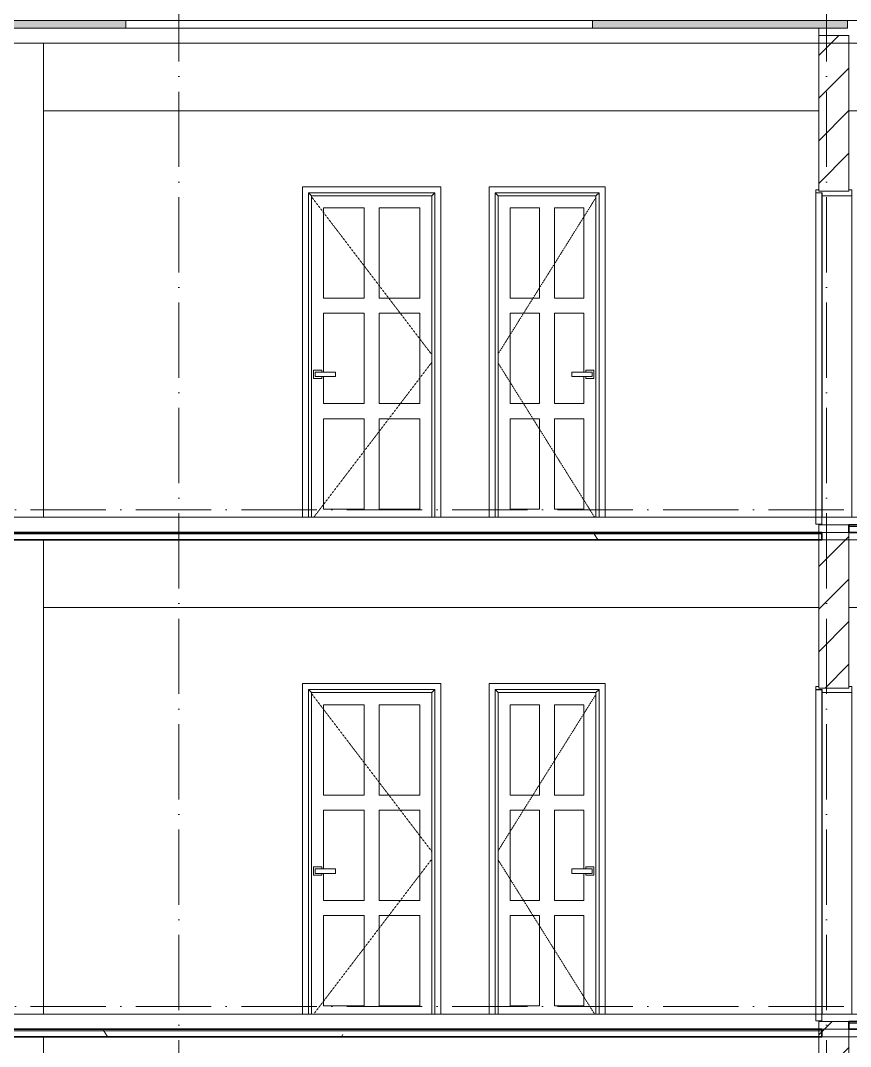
# Model space of a CAD drawing. Header units: millimetres. Extents: x -4940 to 55609, y -15283 to 93540.
# Drawn here: x 25798 to 31310, y 74435 to 81250 of the extents above; entities that cross this region are included whole.
import ezdxf

# ---------------------------------------------------------------- set-up
doc = ezdxf.new("R2010")
doc.units = ezdxf.units.MM
doc.linetypes.add('Dash 1_16__2_', pattern=[3.175, 1.5875, -1.5875])
doc.linetypes.add('Grid Line', pattern=[14, 10, -2, 0, -2])
for name, color, linetype, lineweight in [('A-DOOR', 31, 'Continuous', 5), ('A-FLOR-MCUT', 3, 'Continuous', 9), ('CUA', 31, 'Continuous', 9), ('HATCH-TUONG', 152, 'Continuous', 9), ('NET CAT', 3, 'Continuous', 5), ('NET CATConcrete', 3, 'Continuous', 5), ('NET-CAT', 3, 'Continuous', 9), ('TRUC', 225, 'Continuous', 5)]:
    doc.layers.add(name, color=color, linetype=linetype, lineweight=lineweight)
pattern_1 = [(45, (21278.48, 39800), (-141.4214, 141.4214), [])]
pattern_2 = [(0, (21278.48, 39800), (1625.6, 406.4), [67.056, -1152.144, 67.056, -1152.144, -6502.4]), (0, (21278.48, 39800), (1625.6, 406.4), [-2438.4, 67.056, -2371.344, 67.056, -1152.144, -2844.8]), (0, (21278.48, 39800), (1625.6, 406.4), [-6096, 67.056, -745.744, 67.056, -1964.944]), (120, (21888.08, 40003.2), (-1164.7527, 1204.611), [67.056, -1152.144, 67.056, -7654.544]), (120, (21888.08, 40003.2), (-1164.7527, 1204.611), [-1286.256, -1152.144, 67.056, -2371.344, -4064]), (120, (21888.08, 40003.2), (-1164.7527, 1204.611), [-4876.8, 67.056, -1152.144, 67.056, -2777.744]), (120, (21888.08, 40003.2), (-1164.7527, 1204.611), [-6163.056, -745.744, 67.056, -1964.944]), (240, (22091.28, 40816), (-460.8473, -1611.011), [67.056, -1152.144, 67.056, -7654.544]), (240, (22091.28, 40816), (-460.8473, -1611.011), [-1286.256, -1152.144, 67.056, -2371.344, -4064]), (240, (22091.28, 40816), (-460.8473, -1611.011), [-4876.8, 67.056, -1152.144, 67.056, -2777.744]), (240, (22091.28, 40816), (-460.8473, -1611.011), [-6163.056, -745.744, 67.056, -1964.944])]

# ---------------------------------------------------------------- blocks, each defined once
blk = doc.blocks.new('ALC1807-ASCENT PLAZA-TANG 23_rvt-1-MẶT CẮT A-A')
at = {"layer": 'NET CAT', "lineweight": 9}
h = blk.add_hatch(color=7, dxfattribs=at)
h.paths.add_polyline_path([(30779.6, 81200), (31289.9, 81200), (31289.9, 81250), (29597.2, 81250), (29597.2, 81200), (29967.8, 81200)], flags=0)
h.paths.add_polyline_path([(26497.2, 81200), (26497.2, 81250), (25100.2, 81250), (25100.2, 81200), (25908.8, 81200)], flags=0)
at = {"layer": 'NET-CAT', "color": 250, "lineweight": 15}
for p, q in [((26497.2, 81200), (26497.2, 81250)), ((29597.2, 81250), (29597.2, 81200)), ((31289.9, 81200), (31289.9, 81250)), ((25100.2, 81200), (26497.2, 81200)), ((29597.2, 81200), (31289.9, 81200))]:
    blk.add_line(p, q, dxfattribs=at)
blk = doc.blocks.new('ALC1807-ASCENT PLAZA-TANG DIEN HINH-TANG 5_rvt-16-MẶT CẮT A-A')
at = {"layer": 'HATCH-TUONG'}
h = blk.add_hatch(dxfattribs=at)
h.set_pattern_fill('FP_10', color=130, style=0, pattern_type=2)
h.set_pattern_definition(pattern_1)
h.paths.add_polyline_path([(31299.9, 71250), (31299.9, 71300), (31099.9, 71300), (31099.9, 71250)], flags=0)
h.paths.add_polyline_path([(31299.9, 73516), (31299.9, 74550), (31099.9, 74550), (31099.9, 73516)], flags=0)
at = {"layer": 'NET-CAT', "color": 130}
for p, q in [((31099.9, 74550), (31099.9, 73516)), ((31299.9, 74550), (31099.9, 74550)), ((31299.9, 73516), (31299.9, 74550))]:
    blk.add_line(p, q, dxfattribs=at)
blk = doc.blocks.new('CUA VAO CAN HO - Type 1-V74-MẶT CẮT A-A')
at = {"layer": 'A-DOOR', "color": 170, "lineweight": 18}
for p, q in [((31079.9, 24005), (31079.9, 21805)), ((31119.9, 24005), (31079.9, 24005)), ((31119.9, 21805), (31119.9, 24005)), ((31079.9, 21805), (31119.9, 21805))]:
    blk.add_line(p, q, dxfattribs=at)
at = {"layer": 'CUA', "color": 130}
for p, q in [((31099.9, 24026), (31079.9, 24026)), ((31079.9, 24026), (31079.9, 24006)), ((31079.9, 24006), (31120.9, 24006)), ((31099.9, 24016), (31099.9, 24026)), ((31299.9, 24016), (31099.9, 24016)), ((31120.9, 24006), (31120.9, 23986)), ((31319.9, 24026), (31299.9, 24026)), ((31299.9, 24026), (31299.9, 24016)), ((31319.9, 23986), (31319.9, 24026)), ((31120.9, 23986), (31319.9, 23986)), ((31120.9, 23986), (31120.9, 21850)), ((31319.9, 21850), (31319.9, 23986))]:
    blk.add_line(p, q, dxfattribs=at)
blk = doc.blocks.new('CUA WC - Type 1-60205-MẶT CẮT A-A')
at = {"layer": 'A-DOOR', "color": 130, "lineweight": 9}
for p, q in [((29050.9, 23305), (29050.9, 23905)), ((29050.9, 23905), (29244.9, 23905)), ((29244.9, 23905), (29244.9, 23305)), ((29344.9, 23305), (29344.9, 23905)), ((29344.9, 23905), (29538.9, 23905)), ((29538.9, 23905), (29538.9, 23305)), ((29244.9, 23305), (29050.9, 23305)), ((29538.9, 23305), (29344.9, 23305)), ((29050.9, 22605), (29050.9, 23205)), ((29050.9, 23205), (29244.9, 23205)), ((29244.9, 23205), (29244.9, 22605)), ((29344.9, 22605), (29344.9, 23205)), ((29344.9, 23205), (29538.9, 23205)), ((29538.9, 23205), (29538.9, 22815)), ((29538.9, 22785), (29538.9, 22605)), ((29244.9, 22605), (29050.9, 22605)), ((29538.9, 22605), (29344.9, 22605)), ((29050.9, 21905), (29050.9, 22505)), ((29050.9, 22505), (29244.9, 22505)), ((29244.9, 22505), (29244.9, 21905)), ((29344.9, 21905), (29344.9, 22505)), ((29344.9, 22505), (29538.9, 22505)), ((29538.9, 22505), (29538.9, 21905)), ((29244.9, 21905), (29050.9, 21905)), ((29538.9, 21905), (29344.9, 21905))]:
    blk.add_line(p, q, dxfattribs=at)
at = {"layer": 'CUA'}
for p, q in [((28909.9, 24046), (29679.9, 24046)), ((28909.9, 21850), (28909.9, 24046)), ((28969.9, 23986), (28949.9, 24006)), ((28949.9, 24006), (28949.9, 21850)), ((28949.9, 24006), (29639.9, 24006)), ((29619.9, 23986), (29639.9, 24006)), ((29639.9, 24006), (29639.9, 21850)), ((29679.9, 24046), (29679.9, 21850)), ((28969.9, 23986), (28969.9, 21850)), ((29619.9, 23986), (28969.9, 23986)), ((29619.9, 21850), (29619.9, 23986))]:
    blk.add_line(p, q, dxfattribs=at)
at = {"layer": 'CUA', "color": 130, "linetype": 'Dash 1_16__2_'}
for p, q in [((29619.9, 23974.6), (28969.9, 22935.4)), ((28969.9, 22874.6), (29610.8, 21850))]:
    blk.add_line(p, q, dxfattribs=at)
at = {"layer": 'CUA', "color": 130}
for p, q in [((29458.9, 22815), (29593.9, 22815)), ((29458.9, 22815), (29458.9, 22785)), ((29593.9, 22785), (29458.9, 22785)), ((29551.4, 22827.5), (29551.4, 22815)), ((29606.4, 22827.5), (29551.4, 22827.5)), ((29551.4, 22785), (29551.4, 22772.5)), ((29551.4, 22772.5), (29606.4, 22772.5)), ((29593.9, 22785), (29593.9, 22815)), ((29606.4, 22772.5), (29606.4, 22827.5))]:
    blk.add_line(p, q, dxfattribs=at)
blk = doc.blocks.new('CUA PHONG NGU - Type 1-60226-MẶT CẮT A-A')
at = {"layer": 'A-DOOR', "color": 130, "lineweight": 9}
for p, q in [((27810.9, 23305), (27810.9, 23905)), ((27810.9, 23905), (28079.9, 23905)), ((28079.9, 23905), (28079.9, 23305)), ((28179.9, 23305), (28179.9, 23905)), ((28179.9, 23905), (28448.9, 23905)), ((28448.9, 23905), (28448.9, 23305)), ((28079.9, 23305), (27810.9, 23305)), ((28448.9, 23305), (28179.9, 23305)), ((27810.9, 22815), (27810.9, 23205)), ((27810.9, 23205), (28079.9, 23205)), ((28079.9, 23205), (28079.9, 22605)), ((28179.9, 22605), (28179.9, 23205)), ((28179.9, 23205), (28448.9, 23205)), ((28448.9, 23205), (28448.9, 22605)), ((27810.9, 22605), (27810.9, 22785)), ((28079.9, 22605), (27810.9, 22605)), ((28448.9, 22605), (28179.9, 22605)), ((27810.9, 21905), (27810.9, 22505)), ((27810.9, 22505), (28079.9, 22505)), ((28079.9, 22505), (28079.9, 21905)), ((28179.9, 21905), (28179.9, 22505)), ((28179.9, 22505), (28448.9, 22505)), ((28448.9, 22505), (28448.9, 21905)), ((28079.9, 21905), (27810.9, 21905)), ((28448.9, 21905), (28179.9, 21905))]:
    blk.add_line(p, q, dxfattribs=at)
at = {"layer": 'CUA'}
for p, q in [((27669.9, 24046), (28589.9, 24046)), ((27669.9, 21850), (27669.9, 24046)), ((27709.9, 24006), (28549.9, 24006)), ((27709.9, 24006), (27729.9, 23986)), ((27709.9, 21850), (27709.9, 24006)), ((28549.9, 24006), (28529.9, 23986)), ((28549.9, 21850), (28549.9, 24006)), ((28589.9, 24046), (28589.9, 21850)), ((27729.9, 23986), (27729.9, 21850)), ((28529.9, 23986), (27729.9, 23986)), ((28529.9, 21850), (28529.9, 23986))]:
    blk.add_line(p, q, dxfattribs=at)
at = {"layer": 'CUA', "color": 130, "linetype": 'Dash 1_16__2_'}
for p, q in [((27729.9, 23980.1), (28529.9, 22929.9)), ((28529.9, 22880.1), (27745.2, 21850))]:
    blk.add_line(p, q, dxfattribs=at)
at = {"layer": 'CUA', "color": 130}
for p, q in [((27798.4, 22827.5), (27743.4, 22827.5)), ((27743.4, 22827.5), (27743.4, 22772.5)), ((27743.4, 22772.5), (27798.4, 22772.5)), ((27755.9, 22815), (27890.9, 22815)), ((27755.9, 22815), (27755.9, 22785)), ((27890.9, 22785), (27755.9, 22785)), ((27798.4, 22815), (27798.4, 22827.5)), ((27798.4, 22772.5), (27798.4, 22785)), ((27890.9, 22785), (27890.9, 22815))]:
    blk.add_line(p, q, dxfattribs=at)
blk = doc.blocks.new('ALC1807-ASCENT PLAZA-TANG DIEN HINH-TANG 5_rvt-17-MẶT CẮT A-A')
at = {"layer": 'HATCH-TUONG'}
h = blk.add_hatch(dxfattribs=at)
h.set_pattern_fill('FP_10', color=130, style=0, pattern_type=2)
h.set_pattern_definition(pattern_1)
h.paths.add_polyline_path([(31299.9, 74550), (31299.9, 74600), (31099.9, 74600), (31099.9, 74550)], flags=0)
h.paths.add_polyline_path([(31299.9, 76816), (31299.9, 77850), (31099.9, 77850), (31099.9, 76816)], flags=0)
at = {"layer": 'NET CAT', "lineweight": 9}
h = blk.add_hatch(dxfattribs=at)
h.set_pattern_fill('FP_9', color=130, style=0, pattern_type=2)
h.set_pattern_definition(pattern_2)
h.paths.add_polyline_path([(11296.3, 74590), (11519.9, 74590), (11519.9, 74600), (9799.9, 74600), (9799.9, 74590), (10484.5, 74590)], flags=0)
h.paths.add_polyline_path([(32799.9, 74590), (32799.9, 74600), (31299.9, 74600), (31299.9, 74590), (32403.2, 74590)], flags=0)
h = blk.add_hatch(dxfattribs=at)
h.set_pattern_fill('FP_9', color=130, style=0, pattern_type=2)
h.set_pattern_definition(pattern_2)
h.paths.add_polyline_path([(32403.2, 74550), (32799.9, 74550), (32799.9, 74590), (31299.9, 74590), (31299.9, 74550)], flags=0)
h.paths.add_polyline_path([(10484.5, 74550), (11519.9, 74550), (11519.9, 74590), (9799.9, 74590), (9799.9, 74550)], flags=0)
h = blk.add_hatch(dxfattribs=at)
h.set_pattern_fill('FP_9', color=130, style=0, pattern_type=2)
h.set_pattern_definition(pattern_2)
h.paths.add_polyline_path([(31119.9, 74540), (31119.9, 74550), (24899.9, 74550), (24899.9, 74540), (30779.6, 74540)], flags=0)
h = blk.add_hatch(dxfattribs=at)
h.set_pattern_fill('FP_9', color=130, style=0, pattern_type=2)
h.set_pattern_definition(pattern_2)
h.paths.add_polyline_path([(31119.9, 74500), (31119.9, 74540), (24899.9, 74540), (24899.9, 74500), (30779.6, 74500)], flags=0)
at = {"layer": 'A-FLOR-MCUT', "color": 130}
for p, q in [((32799.9, 74590), (31299.9, 74590)), ((31119.9, 74540), (24899.9, 74540))]:
    blk.add_line(p, q, dxfattribs=at)
at = {"layer": 'NET-CAT', "color": 130}
for p, q in [((31099.9, 77850), (31099.9, 76816)), ((31299.9, 77850), (31099.9, 77850)), ((31299.9, 76816), (31299.9, 77850)), ((31099.9, 76816), (31299.9, 76816)), ((31099.9, 74600), (31099.9, 74550)), ((31299.9, 74600), (31099.9, 74600)), ((31299.9, 74550), (31299.9, 74600)), ((31099.9, 74550), (31299.9, 74550))]:
    blk.add_line(p, q, dxfattribs=at)
at = {"layer": 'NET-CAT', "color": 50, "lineweight": 35}
for p, q in [((32799.9, 74600), (31299.9, 74600)), ((31299.9, 74600), (31299.9, 74550)), ((31119.9, 74550), (24899.9, 74550)), ((24899.9, 74500), (31119.9, 74500)), ((31119.9, 74500), (31119.9, 74550)), ((31299.9, 74550), (32799.9, 74550))]:
    blk.add_line(p, q, dxfattribs=at)
at = {"color": 50, "lineweight": 35}
for name in ['CUA PHONG NGU - Type 1-60226-MẶT CẮT A-A', 'CUA WC - Type 1-60205-MẶT CẮT A-A', 'CUA VAO CAN HO - Type 1-V74-MẶT CẮT A-A']:
    blk.add_blockref(name, (0, 52800), dxfattribs=at)
blk = doc.blocks.new('ALC1807-ASCENT PLAZA-TANG DIEN HINH-TANG 5_rvt-18-MẶT CẮT A-A')
at = {"layer": 'HATCH-TUONG'}
h = blk.add_hatch(dxfattribs=at)
h.set_pattern_fill('FP_10', color=130, style=0, pattern_type=2)
h.set_pattern_definition(pattern_1)
h.paths.add_polyline_path([(31299.9, 77850), (31299.9, 77900), (31099.9, 77900), (31099.9, 77850)], flags=0)
h.paths.add_polyline_path([(31099.9, 80116), (31299.9, 80116), (31299.9, 81150), (31099.9, 81150), (31099.9, 80175.5)], flags=0)
at = {"layer": 'NET CAT', "lineweight": 9}
h = blk.add_hatch(dxfattribs=at)
h.set_pattern_fill('FP_9', color=130, style=0, pattern_type=2)
h.set_pattern_definition(pattern_2)
h.paths.add_polyline_path([(32799.9, 77890), (32799.9, 77900), (31299.9, 77900), (31299.9, 77890), (32403.2, 77890)], flags=0)
h.paths.add_polyline_path([(11296.3, 77890), (11519.9, 77890), (11519.9, 77900), (9799.9, 77900), (9799.9, 77890), (10484.5, 77890)], flags=0)
h = blk.add_hatch(dxfattribs=at)
h.set_pattern_fill('FP_9', color=130, style=0, pattern_type=2)
h.set_pattern_definition(pattern_2)
h.paths.add_polyline_path([(32403.2, 77850), (32799.9, 77850), (32799.9, 77890), (31299.9, 77890), (31299.9, 77850)], flags=0)
h.paths.add_polyline_path([(10484.5, 77850), (11519.9, 77850), (11519.9, 77890), (9799.9, 77890), (9799.9, 77850)], flags=0)
h = blk.add_hatch(dxfattribs=at)
h.set_pattern_fill('FP_9', color=130, style=0, pattern_type=2)
h.set_pattern_definition(pattern_2)
h.paths.add_polyline_path([(31119.9, 77840), (31119.9, 77850), (24899.9, 77850), (24899.9, 77840), (30779.6, 77840)], flags=0)
h = blk.add_hatch(dxfattribs=at)
h.set_pattern_fill('FP_9', color=130, style=0, pattern_type=2)
h.set_pattern_definition(pattern_2)
h.paths.add_polyline_path([(31119.9, 77800), (31119.9, 77840), (24899.9, 77840), (24899.9, 77800), (30779.6, 77800)], flags=0)
at = {"layer": 'A-FLOR-MCUT', "color": 130}
for p, q in [((31119.9, 77840), (24899.9, 77840)), ((32799.9, 77890), (31299.9, 77890))]:
    blk.add_line(p, q, dxfattribs=at)
at = {"layer": 'NET-CAT', "color": 130}
for p, q in [((31099.9, 81150), (31099.9, 80116)), ((31299.9, 81150), (31099.9, 81150)), ((31299.9, 80116), (31299.9, 81150)), ((31099.9, 80116), (31299.9, 80116)), ((31099.9, 77900), (31099.9, 77850)), ((31299.9, 77900), (31099.9, 77900)), ((31299.9, 77850), (31299.9, 77900)), ((31099.9, 77850), (31299.9, 77850))]:
    blk.add_line(p, q, dxfattribs=at)
at = {"layer": 'NET-CAT', "color": 50, "lineweight": 35}
for p, q in [((32799.9, 77900), (31299.9, 77900)), ((31299.9, 77900), (31299.9, 77850)), ((31119.9, 77850), (24899.9, 77850)), ((31119.9, 77800), (31119.9, 77850)), ((31299.9, 77850), (32799.9, 77850)), ((24899.9, 77800), (31119.9, 77800))]:
    blk.add_line(p, q, dxfattribs=at)
at = {"color": 50, "lineweight": 35}
for name in ['CUA PHONG NGU - Type 1-60226-MẶT CẮT A-A', 'CUA WC - Type 1-60205-MẶT CẮT A-A', 'CUA VAO CAN HO - Type 1-V74-MẶT CẮT A-A']:
    blk.add_blockref(name, (0, 56100), dxfattribs=at)

msp = doc.modelspace()

# ---------------------------------------------------------------- linework, layer by layer
at = {"layer": 'NET CAT'}
for p, q in [((25949.9, 81100), (25949.9, 77950)), ((25949.9, 77800), (25949.9, 74650)), ((25949.9, 74500), (25949.9, 71350))]:
    msp.add_line(p, q, dxfattribs=at)
at = {"layer": 'NET CATConcrete'}
for p, q in [((31099.9, 80650), (25949.9, 80650)), ((32799.9, 80650), (31299.9, 80650)), ((31099.9, 77350), (25949.9, 77350)), ((32799.9, 77350), (31299.9, 77350))]:
    msp.add_line(p, q, dxfattribs=at)
at = {"layer": 'NET-CAT', "lineweight": 15}
for p, q in [((32949.9, 81250), (24699.9, 81250)), ((31099.9, 81200), (23599.9, 81200)), ((31099.9, 81100), (31099.9, 81200)), ((23899.9, 81100), (32799.9, 81100)), ((32949.9, 77950), (24699.9, 77950)), ((23899.9, 77800), (32799.9, 77800)), ((32949.9, 74650), (24699.9, 74650)), ((23899.9, 74500), (32799.9, 74500))]:
    msp.add_line(p, q, dxfattribs=at)
at = {"layer": 'TRUC', "linetype": 'Grid Line', "ltscale": 50}
for p, q in [((26849.9, -12136), (26849.9, 93540.4)), ((31149.9, -12136), (31149.9, 93540.4)), ((-4939.7, 78000), (51521, 78000)), ((-4939.7, 74700), (51521, 74700))]:
    msp.add_line(p, q, dxfattribs=at)

# ---------------------------------------------------------------- block references
at = {"lineweight": 5}
for name in ['ALC1807-ASCENT PLAZA-TANG 23_rvt-1-MẶT CẮT A-A', 'ALC1807-ASCENT PLAZA-TANG DIEN HINH-TANG 5_rvt-18-MẶT CẮT A-A', 'ALC1807-ASCENT PLAZA-TANG DIEN HINH-TANG 5_rvt-17-MẶT CẮT A-A', 'ALC1807-ASCENT PLAZA-TANG DIEN HINH-TANG 5_rvt-16-MẶT CẮT A-A']:
    msp.add_blockref(name, (0, 0), dxfattribs=at)

doc.saveas('drawing.dxf')
